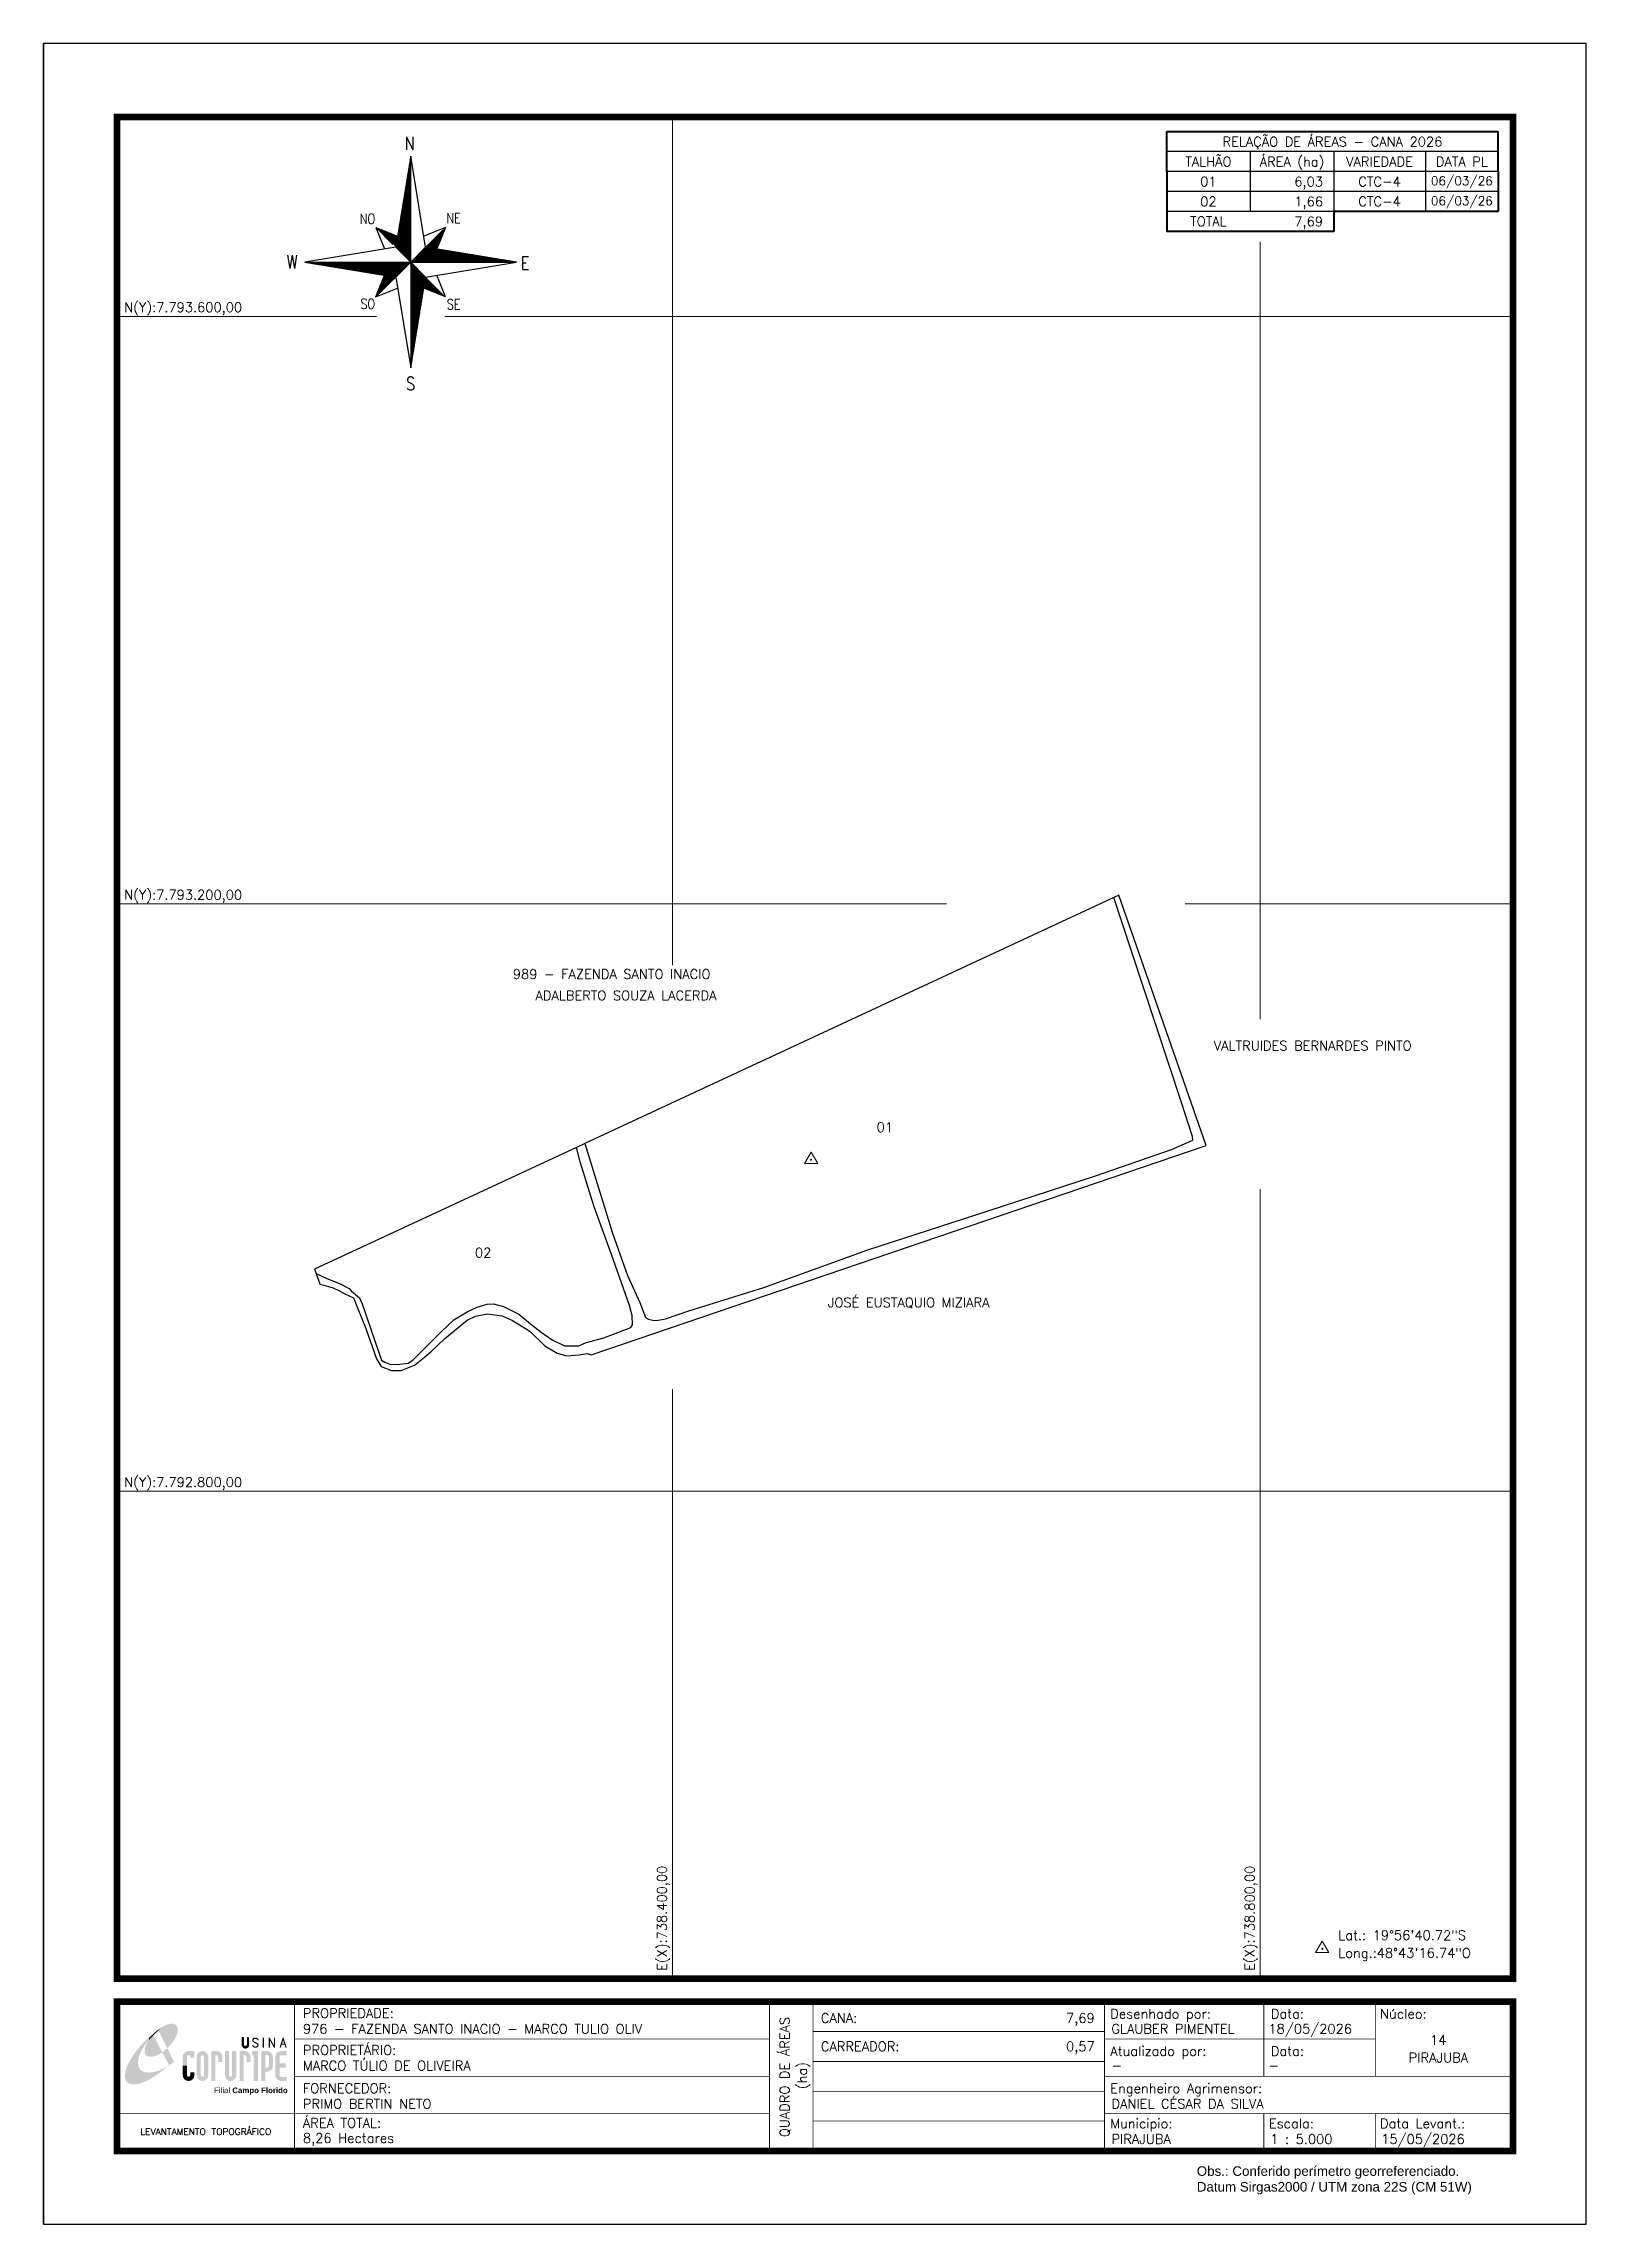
# Model space of a CAD drawing. Header units: inches. Extents: x 737972 to 739022, y 7792301 to 7793786.
import ezdxf
from ezdxf.enums import TextEntityAlignment as Align

# ---------------------------------------------------------------- set-up
doc = ezdxf.new("R2010")
doc.units = ezdxf.units.IN
doc.header["$MEASUREMENT"] = 0
doc.linetypes.add('LIN0', pattern=[0])
for name, color, linetype in [('0114000976', 1, 'Continuous'), ('0114000976001', 5, 'Continuous'), ('0114000976002', 5, 'Continuous'), ('MARGEM', 5, 'Continuous'), ('QUADRO_DE_AREAS_CANA_2026', 7, 'Continuous'), ('SETA_NORTE', 3, 'Continuous'), ('TEXTO', 7, 'Continuous'), ('TEXTO CONFRONTANTES', 7, 'Continuous')]:
    doc.layers.add(name, color=color, linetype=linetype)
doc.layers.add('0114000989', color=1, linetype='Continuous', lineweight=25)
doc.layers.add('MALHA', color=8, linetype='Continuous', lineweight=9)
doc.styles.add('ARIAL', font='arial.ttf')
doc.styles.add('marcelo', font='arial.ttf')
doc.styles.add('ROMANS', font='')
doc.styles.add('SIMPLEX', font='', dxfattribs={"height": 0.2})
doc.styles.get("Standard").update_dxf_attribs({"font": ''})
doc.styles.get('ROMANS').set_extended_font_data('romans.shx')
doc.styles.get('SIMPLEX').set_extended_font_data('simplex.shx')
doc.styles.get('Standard').set_extended_font_data('txt.shx')

# ---------------------------------------------------------------- blocks, each defined once
blk = doc.blocks.new('A$C78F83FB3')
at = {"layer": 'MARGEM'}
h = blk.add_hatch(color=20, dxfattribs=at)
edge = h.paths.add_edge_path()
edge.add_ellipse((19.49, 23.77), major_axis=(-6.68, -6.67), ratio=0.469426, start_angle=292.73277, end_angle=601.25787)
edge.add_ellipse((22.83, 22.05), major_axis=(12.64, 11.29), ratio=0.457614, start_angle=79.90686, end_angle=107.91393)
edge = h.paths.add_edge_path()
edge.add_ellipse((18.28, 18.7), major_axis=(13.95, 13.59), ratio=0.386848, start_angle=63.96117, end_angle=264.59932)
edge.add_ellipse((22.83, 22.05), major_axis=(12.64, 11.29), ratio=0.457614, start_angle=107.91393, end_angle=245.11815, ccw=False)
edge.add_ellipse((19.49, 23.77), major_axis=(-6.68, -6.67), ratio=0.469426, start_angle=241.25787, end_angle=292.73277, ccw=False)
for color, points in [(20, [(15.46, 26.12), (14.17, 24.81), (14.06, 24.24), (14.39, 23.97), (14.67, 24.54), (19.47, 29.32), (18.48, 28.66), (17.31, 27.78)]), (7, [(58.42, 24.9), (57.9, 24.9), (57.9, 21.73, -0.414214), (57.15, 20.98), (56.84, 20.98, -0.414214), (56.09, 21.73), (56.09, 24.9), (55.57, 24.9), (55.57, 21.73, 0.414214), (56.84, 20.46), (57.15, 20.46, 0.414214), (58.42, 21.73)]), (7, [(61.7, 24.9), (61.23, 24.9, 0.396318), (60.04, 23.78), (60.04, 23.72, 0.151912), (60.39, 22.97), (60.46, 22.92), (62.18, 22), (62.85, 21.83, 0.12407), (62.51, 22.42), (60.75, 23.36, -0.13192), (60.56, 23.77, -0.385578), (61.23, 24.37), (61.7, 24.37, -0.414214), (62.37, 23.7), (62.89, 23.7, 0.414214)]), (7, [(62.37, 23.7), (62.89, 23.7, 0.414214), (61.7, 24.9), (61.23, 24.9, 0.396318), (60.04, 23.78), (60.04, 23.72, 0.151912), (60.39, 22.97), (60.46, 22.92), (62.18, 22), (62.18, 22, -0.131921), (62.37, 21.59, -0.385578), (61.7, 20.98), (61.23, 20.98, -0.414214), (60.56, 21.65), (60.04, 21.65, 0.414214), (61.23, 20.46), (61.7, 20.46, 0.402546), (62.89, 21.61, 0.165292), (62.51, 22.42), (60.75, 23.36, -0.13192), (60.56, 23.77, -0.385578), (61.23, 24.37), (61.7, 24.37, -0.414214)]), (7, [(30.97, 12.46), (29.13, 12.46), (29.13, 8.21, 1), (34.29, 8.21), (34.29, 9.41), (32.45, 9.41), (32.45, 8.21, -1), (30.97, 8.21)])]:
    blk.add_hatch(color=color, dxfattribs=at).paths.add_polyline_path(points)
h = blk.add_hatch(color=7, dxfattribs=at)
h.paths.add_polyline_path([(65.24, 24.9), (64.72, 24.9), (64.72, 20.46), (65.24, 20.46)])
h.paths.add_polyline_path([(67.38, 20.46), (67.9, 20.46), (67.9, 23.74), (69.74, 20.46), (70.23, 20.46), (70.23, 24.9), (69.71, 24.9), (69.71, 21.58), (67.85, 24.9), (67.38, 24.9)])
h.paths.add_polyline_path([(72.17, 20.46), (72.72, 20.46), (73.14, 21.73), (74.49, 21.73), (74.9, 20.46), (75.45, 20.46), (74, 24.9), (73.62, 24.9)])
h.paths.add_polyline_path([(73.81, 23.8), (74.32, 22.25), (73.31, 22.25)], flags=16)
h = blk.add_hatch(color=7, dxfattribs=at)
h.paths.add_polyline_path([(31.71, 18.93, 0.414214), (29.13, 16.35), (29.13, 12.46), (30.97, 12.46), (30.97, 16.35, -0.414214), (31.71, 17.09), (32.45, 17.09), (32.45, 16.02), (34.29, 16.02), (34.29, 18.93)])
h.paths.add_polyline_path([(44.15, 17.09, -0.414214), (44.89, 16.35), (44.89, 14.1), (46.72, 14.1), (46.72, 16.17, 0.433937), (44.15, 18.93), (41.77, 18.93), (41.77, 12.46), (43.61, 12.46), (43.61, 17.09)])
h.paths.add_polyline_path([(43.61, 12.46), (41.77, 12.46), (41.77, 5.62), (43.61, 5.62)])
h.paths.add_polyline_path([(47.92, 12.46), (49.75, 12.46), (49.75, 18.93), (47.92, 18.93)])
h.paths.add_polyline_path([(52.91, 18.93), (51.08, 18.93), (51.08, 12.46), (52.91, 12.46)])
h.paths.add_polyline_path([(51.08, 8.12, -1), (49.75, 8.12), (49.75, 12.46), (47.92, 12.46), (47.92, 8.12, 1), (52.91, 8.12), (52.91, 12.46), (51.08, 12.46)])
h.paths.add_polyline_path([(54.41, 12.46), (56.25, 12.46), (56.25, 17.09), (56.79, 17.09, -0.414214), (57.53, 16.35), (57.53, 14.1), (59.36, 14.1), (59.36, 16.17, 0.433937), (56.79, 18.93), (54.41, 18.93)])
h.paths.add_polyline_path([(56.25, 12.46), (54.41, 12.46), (54.41, 5.62), (56.25, 5.62)])
h.paths.add_polyline_path([(60.73, 12.46), (62.58, 12.46), (62.58, 18.93), (60.02, 18.93), (60.02, 17.08), (60.73, 17.08)])
h.paths.add_polyline_path([(62.58, 12.46), (60.73, 12.46), (60.73, 5.62), (62.58, 5.62)])
h.paths.add_polyline_path([(64.06, 12.46), (65.82, 12.46), (65.82, 17.17), (66.66, 17.17, -0.450417), (67.48, 16.25), (67.48, 12.46), (69.24, 12.46, 0.002307), (69.24, 12.48, 0.005282), (69.23, 12.54, -0.000938), (69.23, 12.53), (69.23, 16.17, 0.433937), (66.66, 18.93), (64.06, 18.93)])
h.paths.add_polyline_path([(64.06, 5.62), (65.82, 5.62), (65.82, 9.77), (66.66, 9.77, 0.426056), (69.24, 12.46), (67.48, 12.46), (67.48, 12.45, -0.450417), (66.66, 11.53), (65.82, 11.53), (65.82, 12.46), (64.06, 12.46)])
h.paths.add_polyline_path([(70.37, 12.46), (74.87, 12.46), (74.87, 13.44), (72.21, 13.44), (72.21, 16.35, -0.414214), (72.95, 17.09), (75.38, 17.09), (75.38, 18.93), (72.95, 18.93, 0.414214), (70.37, 16.35)])
h.paths.add_polyline_path([(72.21, 11.62), (74.87, 11.62), (74.87, 12.46), (70.37, 12.46), (70.37, 8.21, 0.414214), (72.95, 5.62), (75.38, 5.62), (75.38, 7.47), (72.95, 7.47, -0.414214), (72.21, 8.21)])
h = blk.add_hatch(color=7, dxfattribs=at)
h.paths.add_polyline_path([(35.29, 16.35), (35.29, 8.21, 1), (40.46, 8.21, 0.016978), (40.45, 8.38), (40.45, 16.17, 0.433937), (37.88, 18.93), (37.87, 18.93, 0.41391)])
h.paths.add_polyline_path([(38.62, 16.35), (38.62, 8.21, -1), (37.13, 8.21), (37.13, 16.35, -1)], flags=16)
at = {"layer": 'MARGEM', "color": 7}
blk.add_lwpolyline([(58.42, 24.9), (57.9, 24.9), (57.9, 21.73, -0.414214), (57.15, 20.98), (56.84, 20.98, -0.414214), (56.09, 21.73), (56.09, 24.9), (55.57, 24.9), (55.57, 21.73, 0.414214), (56.84, 20.46), (57.15, 20.46, 0.414214), (58.42, 21.73), (58.42, 24.9)], format="xyb", close=True, dxfattribs=at)
at = {"layer": 'MARGEM', "color": 252, "insert": (43.05, 2.72), "char_height": 2.5, "attachment_point": 1, "style": 'ARIAL'}
blk.add_mtext_dynamic_manual_height_columns('Filial {\\fArial|b1|i0|c0|p34;Campo Florido}', width=33.0271, gutter_width=2.46, heights=[2.95], dxfattribs=at)
blk = doc.blocks.new('A$C309442C0')
at = {"layer": 'SETA_NORTE', "linetype": 'Continuous'}
h = blk.add_hatch(dxfattribs=at)
h.set_pattern_fill('ANSI31', color=256, scale=0.1375, angle=-90, style=0)
h.set_pattern_definition([(315, (-215853.3434, 13873.16845), (0.3086963042, 0.3086963042), [])])
h.paths.add_polyline_path([(73.5, 97.4), (74.7, 104.9), (60, 110.8)])
h = blk.add_hatch(dxfattribs=at)
h.set_pattern_fill('ANSI31', color=256, scale=0.1375, angle=180, style=0)
h.set_pattern_definition([(225, (13869.59828, 216024.21475), (0.3086963042, -0.3086963042), [])])
h.paths.add_polyline_path([(93.8, 97.4), (101.4, 96.2), (107.3, 110.8)])
h = blk.add_hatch(dxfattribs=at)
h.set_pattern_fill('ANSI31', color=256, scale=0.1375, style=0)
h.set_pattern_definition([(45, (-13702.2971, -215849.77324), (-0.3086963042, 0.3086963042), [])])
h.paths.add_polyline_path([(73.5, 77), (65.9, 78.3), (60, 63.6)])
h = blk.add_hatch(dxfattribs=at)
h.set_pattern_fill('ANSI31', color=256, scale=0.1375, angle=90, style=0)
h.set_pattern_definition([(135, (216020.6446, -13698.72693), (-0.3086963042, -0.3086963042), [])])
h.paths.add_polyline_path([(93.8, 77), (92.6, 69.5), (107.3, 63.6)])
for p, q in [((81.6, 146.8), (83.7, 148.9)), ((81.7, 147.6), (83.7, 149.5)), ((81.8, 148.3), (83.7, 150.1)), ((82, 149.1), (83.7, 150.8)), ((82.1, 149.9), (83.7, 151.4)), ((82.2, 150.6), (83.7, 152.1)), ((82.3, 151.4), (83.7, 152.7)), ((82.5, 152.2), (83.7, 153.3)), ((82.6, 152.9), (83.7, 154)), ((82.7, 153.7), (83.7, 154.6)), ((82.9, 154.4), (83.7, 155.2)), ((83, 155.2), (83.7, 155.9)), ((83.1, 156), (83.7, 156.5)), ((83.2, 156.7), (83.7, 157.2)), ((83.4, 157.5), (83.7, 157.8)), ((83.5, 158.3), (83.7, 158.4)), ((83.6, 159), (83.7, 159.1)), ((78.7, 129.3), (83.7, 134.2)), ((78.8, 130), (83.7, 134.9)), ((79, 130.8), (83.7, 135.5)), ((79.1, 131.6), (83.7, 136.1)), ((79.2, 132.3), (83.7, 136.8)), ((79.3, 133.1), (83.7, 137.4)), ((79.5, 133.8), (83.7, 138)), ((79.6, 134.6), (83.7, 138.7)), ((79.7, 135.4), (83.7, 139.3)), ((79.8, 136.1), (83.7, 140)), ((80, 136.9), (83.7, 140.6)), ((80.1, 137.7), (83.7, 141.2)), ((80.2, 138.4), (83.7, 141.9)), ((80.3, 139.2), (83.7, 142.5)), ((80.5, 139.9), (83.7, 143.1)), ((80.6, 140.7), (83.7, 143.8)), ((80.7, 141.5), (83.7, 144.4)), ((80.8, 142.2), (83.7, 145)), ((81, 143), (83.7, 145.7)), ((81.1, 143.8), (83.7, 146.3)), ((81.2, 144.5), (83.7, 147)), ((81.3, 145.3), (83.7, 147.6)), ((81.5, 146.1), (83.7, 148.2)), ((75.7, 111), (83.7, 118.9)), ((75.8, 111.7), (83.7, 119.6)), ((75.9, 112.5), (83.7, 120.2)), ((76.1, 113.3), (83.7, 120.8)), ((76.2, 114), (83.7, 121.5)), ((76.3, 114.8), (83.7, 122.1)), ((76.4, 115.5), (83.7, 122.8)), ((76.6, 116.3), (83.7, 123.4)), ((76.7, 117.1), (83.7, 124)), ((76.8, 117.8), (83.7, 124.7)), ((76.9, 118.6), (83.7, 125.3)), ((77.1, 119.4), (83.7, 125.9)), ((77.2, 120.1), (83.7, 126.6)), ((77.3, 120.9), (83.7, 127.2)), ((77.4, 121.6), (83.7, 127.8)), ((77.6, 122.4), (83.7, 128.5)), ((77.7, 123.2), (83.7, 129.1)), ((77.8, 123.9), (83.7, 129.8)), ((78, 124.7), (83.7, 130.4)), ((78.1, 125.5), (83.7, 131)), ((78.2, 126.2), (83.7, 131.7)), ((78.3, 127), (83.7, 132.3)), ((78.5, 127.7), (83.7, 132.9)), ((78.6, 128.5), (83.7, 133.6)), ((60, 110.8), (74.7, 104.9)), ((60, 110.8), (65.9, 96.2)), ((73.5, 97.3), (83.7, 107.5)), ((73.6, 98), (83.7, 108.1)), ((73.7, 98.8), (83.7, 108.7)), ((73.8, 99.5), (83.7, 109.4)), ((73.8, 97), (83.7, 106.8)), ((73.9, 100.3), (83.7, 110)), ((74.1, 101.1), (83.7, 110.6)), ((74.2, 101.8), (83.7, 111.3)), ((74.2, 96.7), (83.7, 106.2)), ((74.3, 102.6), (83.7, 111.9)), ((74.4, 103.3), (83.7, 112.6)), ((74.5, 96.4), (83.7, 105.6)), ((74.6, 104.1), (83.7, 113.2)), ((74.7, 104.9), (83.7, 113.8)), ((74.8, 105.6), (83.7, 114.5)), ((74.8, 96.1), (83.7, 104.9)), ((74.9, 106.4), (83.7, 115.1)), ((75.1, 107.2), (83.7, 115.7)), ((75.1, 95.7), (83.7, 104.3)), ((75.2, 107.9), (83.7, 116.4)), ((75.3, 108.7), (83.7, 117)), ((75.4, 109.4), (83.7, 117.7)), ((75.6, 110.2), (83.7, 118.3)), ((107.3, 110.8), (92.6, 104.9)), ((107.3, 110.8), (101.4, 96.2)), ((75.4, 95.4), (83.7, 103.6)), ((75.8, 95.1), (83.7, 103)), ((76.1, 94.8), (83.7, 102.4)), ((76.4, 94.5), (83.7, 101.7)), ((76.7, 94.2), (83.7, 101.1)), ((77, 93.8), (83.7, 100.5)), ((77.4, 93.5), (83.7, 99.8)), ((77.7, 93.2), (83.7, 99.2)), ((78, 92.9), (83.7, 98.5)), ((78.3, 92.6), (83.7, 97.9)), ((78.6, 92.2), (83.7, 97.3)), ((78.9, 91.9), (83.7, 96.6)), ((79.3, 91.6), (83.7, 96)), ((79.6, 91.3), (83.7, 95.4)), ((79.9, 91), (83.7, 94.7)), ((80.2, 90.7), (83.7, 94.1)), ((80.5, 90.3), (83.7, 93.4)), ((80.9, 90), (83.7, 92.8)), ((81.2, 89.7), (83.7, 92.2)), ((81.5, 89.4), (83.7, 91.5)), ((81.8, 89.1), (83.7, 90.9)), ((82.1, 88.7), (83.7, 90.3)), ((82.4, 88.4), (83.7, 89.6)), ((83.8, 87.2), (94, 97.4)), ((84.4, 87.2), (94.5, 97.3)), ((85.1, 87.2), (95.1, 97.2)), ((85.7, 87.2), (95.6, 97.1)), ((86.3, 87.2), (96.2, 97)), ((87, 87.2), (96.7, 96.9)), ((87.6, 87.2), (97.2, 96.9)), ((88.3, 87.2), (97.8, 96.8)), ((88.9, 87.2), (98.3, 96.7)), ((89.5, 87.2), (98.9, 96.6)), ((90.2, 87.2), (99.4, 96.5)), ((90.8, 87.2), (100, 96.4)), ((91.4, 87.2), (100.5, 96.3)), ((92.1, 87.2), (101.1, 96.2)), ((92.7, 87.2), (101.6, 96.1)), ((93.4, 87.2), (102.2, 96)), ((94, 87.2), (102.7, 96)), ((94.6, 87.2), (103.3, 95.9)), ((95.3, 87.2), (103.8, 95.8)), ((95.9, 87.2), (104.4, 95.7)), ((96.5, 87.2), (104.9, 95.6)), ((97.2, 87.2), (105.5, 95.5)), ((97.8, 87.2), (106, 95.4)), ((98.4, 87.2), (106.5, 95.3)), ((99.1, 87.2), (107.1, 95.2)), ((99.7, 87.2), (107.6, 95.1)), ((100.4, 87.2), (108.2, 95.1)), ((101, 87.2), (108.7, 95)), ((101.6, 87.2), (109.3, 94.9)), ((102.3, 87.2), (109.8, 94.8)), ((102.9, 87.2), (110.4, 94.7)), ((103.5, 87.2), (110.9, 94.6)), ((104.2, 87.2), (111.5, 94.5)), ((104.8, 87.2), (112, 94.4)), ((105.5, 87.2), (112.6, 94.3)), ((106.1, 87.2), (113.1, 94.2)), ((106.7, 87.2), (113.7, 94.1)), ((107.4, 87.2), (114.2, 94.1)), ((108, 87.2), (114.8, 94)), ((108.6, 87.2), (115.3, 93.9)), ((109.3, 87.2), (115.8, 93.8)), ((109.9, 87.2), (116.4, 93.7)), ((110.6, 87.2), (116.9, 93.6)), ((111.2, 87.2), (117.5, 93.5)), ((111.8, 87.2), (118, 93.4)), ((112.5, 87.2), (118.6, 93.3)), ((113.1, 87.2), (119.1, 93.2)), ((113.7, 87.2), (119.7, 93.2)), ((114.4, 87.2), (120.2, 93.1)), ((115, 87.2), (120.8, 93)), ((115.6, 87.2), (121.3, 92.9)), ((116.3, 87.2), (121.9, 92.8)), ((116.9, 87.2), (122.4, 92.7)), ((117.6, 87.2), (123, 92.6)), ((118.2, 87.2), (123.5, 92.5)), ((118.8, 87.2), (124, 92.4)), ((119.5, 87.2), (124.6, 92.3)), ((120.1, 87.2), (125.1, 92.3)), ((120.7, 87.2), (125.7, 92.2)), ((121.4, 87.2), (126.2, 92.1)), ((122, 87.2), (126.8, 92)), ((122.7, 87.2), (127.3, 91.9)), ((123.3, 87.2), (127.9, 91.8)), ((123.9, 87.2), (128.4, 91.7)), ((124.6, 87.2), (129, 91.6)), ((125.2, 87.2), (129.5, 91.5)), ((125.8, 87.2), (130.1, 91.4)), ((126.5, 87.2), (130.6, 91.4)), ((127.1, 87.2), (131.2, 91.3)), ((127.8, 87.2), (131.7, 91.2)), ((128.4, 87.2), (132.3, 91.1)), ((129, 87.2), (132.8, 91)), ((129.7, 87.2), (133.3, 90.9)), ((130.3, 87.2), (133.9, 90.8)), ((130.9, 87.2), (134.4, 90.7)), ((131.6, 87.2), (135, 90.6)), ((132.2, 87.2), (135.5, 90.5)), ((132.8, 87.2), (136.1, 90.5)), ((133.5, 87.2), (136.6, 90.4)), ((134.1, 87.2), (137.2, 90.3)), ((134.8, 87.2), (137.7, 90.2)), ((135.4, 87.2), (138.3, 90.1)), ((136, 87.2), (138.8, 90)), ((136.7, 87.2), (139.4, 89.9)), ((137.3, 87.2), (139.9, 89.8)), ((137.9, 87.2), (140.5, 89.7)), ((138.6, 87.2), (141, 89.6)), ((139.2, 87.2), (141.6, 89.6)), ((139.9, 87.2), (142.1, 89.5)), ((140.5, 87.2), (142.6, 89.4)), ((141.1, 87.2), (143.2, 89.3)), ((141.8, 87.2), (143.7, 89.2)), ((142.4, 87.2), (144.3, 89.1)), ((11.8, 87.2), (11.8, 87.2)), ((12.3, 87.1), (12.4, 87.2)), ((12.9, 87), (13.1, 87.2)), ((13.4, 86.9), (13.7, 87.2)), ((14, 86.8), (14.4, 87.2)), ((14.5, 86.7), (15, 87.2)), ((15.1, 86.6), (15.6, 87.2)), ((15.6, 86.6), (16.3, 87.2)), ((16.2, 86.5), (16.9, 87.2)), ((16.7, 86.4), (17.5, 87.2)), ((17.2, 86.3), (18.2, 87.2)), ((17.8, 86.2), (18.8, 87.2)), ((18.3, 86.1), (19.5, 87.2)), ((18.9, 86), (20.1, 87.2)), ((19.4, 85.9), (20.7, 87.2)), ((20, 85.8), (21.4, 87.2)), ((20.5, 85.7), (22, 87.2)), ((21.1, 85.7), (22.6, 87.2)), ((21.6, 85.6), (23.3, 87.2)), ((22.2, 85.5), (23.9, 87.2)), ((22.7, 85.4), (24.6, 87.2)), ((23.3, 85.3), (25.2, 87.2)), ((23.8, 85.2), (25.8, 87.2)), ((24.4, 85.1), (26.5, 87.2)), ((24.9, 85), (27.1, 87.2)), ((25.5, 84.9), (27.7, 87.2)), ((26, 84.8), (28.4, 87.2)), ((26.5, 84.8), (29, 87.2)), ((27.1, 84.7), (29.6, 87.2)), ((27.6, 84.6), (30.3, 87.2)), ((28.2, 84.5), (30.9, 87.2)), ((28.7, 84.4), (31.6, 87.2)), ((29.3, 84.3), (32.2, 87.2)), ((29.8, 84.2), (32.8, 87.2)), ((30.4, 84.1), (33.5, 87.2)), ((30.9, 84), (34.1, 87.2)), ((31.5, 83.9), (34.7, 87.2)), ((32, 83.9), (35.4, 87.2)), ((32.6, 83.8), (36, 87.2)), ((33.1, 83.7), (36.7, 87.2)), ((33.7, 83.6), (37.3, 87.2)), ((34.2, 83.5), (37.9, 87.2)), ((34.7, 83.4), (38.6, 87.2)), ((35.3, 83.3), (39.2, 87.2)), ((35.8, 83.2), (39.8, 87.2)), ((36.4, 83.1), (40.5, 87.2)), ((36.9, 83), (41.1, 87.2)), ((37.5, 83), (41.8, 87.2)), ((38, 82.9), (42.4, 87.2)), ((38.6, 82.8), (43, 87.2)), ((39.1, 82.7), (43.7, 87.2)), ((39.7, 82.6), (44.3, 87.2)), ((40.2, 82.5), (44.9, 87.2)), ((40.8, 82.4), (45.6, 87.2)), ((41.3, 82.3), (46.2, 87.2)), ((41.9, 82.2), (46.8, 87.2)), ((42.4, 82.1), (47.5, 87.2)), ((43, 82.1), (48.1, 87.2)), ((43.5, 82), (48.8, 87.2)), ((44, 81.9), (49.4, 87.2)), ((44.6, 81.8), (50, 87.2)), ((45.1, 81.7), (50.7, 87.2)), ((45.7, 81.6), (51.3, 87.2)), ((46.2, 81.5), (51.9, 87.2)), ((46.8, 81.4), (52.6, 87.2)), ((47.3, 81.3), (53.2, 87.2)), ((47.9, 81.2), (53.9, 87.2)), ((48.4, 81.2), (54.5, 87.2)), ((49, 81.1), (55.1, 87.2)), ((49.5, 81), (55.8, 87.2)), ((50.1, 80.9), (56.4, 87.2)), ((50.6, 80.8), (57, 87.2)), ((51.2, 80.7), (57.7, 87.2)), ((51.7, 80.6), (58.3, 87.2)), ((52.3, 80.5), (59, 87.2)), ((52.8, 80.4), (59.6, 87.2)), ((53.3, 80.3), (60.2, 87.2)), ((53.9, 80.3), (60.9, 87.2)), ((54.4, 80.2), (61.5, 87.2)), ((55, 80.1), (62.1, 87.2)), ((55.5, 80), (62.8, 87.2)), ((56.1, 79.9), (63.4, 87.2)), ((56.6, 79.8), (64, 87.2)), ((57.2, 79.7), (64.7, 87.2)), ((57.7, 79.6), (65.3, 87.2)), ((58.3, 79.5), (66, 87.2)), ((58.8, 79.4), (66.6, 87.2)), ((59.4, 79.4), (67.2, 87.2)), ((59.9, 79.3), (67.9, 87.2)), ((83.7, 87.2), (60, 63.6)), ((60, 63.6), (65.9, 78.3)), ((60.5, 79.2), (68.5, 87.2)), ((61, 79.1), (69.1, 87.2)), ((61.5, 79), (69.8, 87.2)), ((62.1, 78.9), (70.4, 87.2)), ((62.6, 78.8), (71.1, 87.2)), ((63.2, 78.7), (71.7, 87.2)), ((63.7, 78.6), (72.3, 87.2)), ((64.3, 78.5), (73, 87.2)), ((64.8, 78.4), (73.6, 87.2)), ((65.4, 78.4), (74.2, 87.2)), ((65.9, 78.3), (74.9, 87.2)), ((66.5, 78.2), (75.5, 87.2)), ((67, 78.1), (76.2, 87.2)), ((67.6, 78), (76.8, 87.2)), ((68.1, 77.9), (77.4, 87.2)), ((68.7, 77.8), (78.1, 87.2)), ((69.2, 77.7), (78.7, 87.2)), ((69.8, 77.6), (79.3, 87.2)), ((70.3, 77.5), (80, 87.2)), ((70.8, 77.5), (80.6, 87.2)), ((71.4, 77.4), (81.2, 87.2)), ((71.9, 77.3), (81.9, 87.2)), ((72.5, 77.2), (82.5, 87.2)), ((73, 77.1), (83.2, 87.2)), ((82.8, 88.1), (83.7, 89)), ((83.1, 87.8), (83.7, 88.4)), ((83.4, 87.5), (83.7, 87.7)), ((83.7, 87.1), (83.7, 87.1)), ((83.7, 86.4), (84, 86.8)), ((83.7, 85.8), (84.4, 86.5)), ((83.7, 85.2), (84.7, 86.2)), ((83.7, 84.5), (85, 85.9)), ((83.7, 83.9), (85.3, 85.6)), ((83.7, 83.3), (85.6, 85.2)), ((83.7, 82.6), (86, 84.9)), ((83.7, 82), (86.3, 84.6)), ((83.7, 81.3), (86.6, 84.3)), ((83.7, 80.7), (86.9, 84)), ((83.7, 80.1), (87.2, 83.6)), ((83.7, 79.4), (87.5, 83.3)), ((83.7, 78.8), (87.9, 83)), ((83.7, 78.2), (88.2, 82.7)), ((83.7, 77.5), (88.5, 82.4)), ((83.7, 76.9), (88.8, 82.1)), ((83.7, 76.2), (89.1, 81.7)), ((83.7, 75.6), (89.5, 81.4)), ((83.7, 75), (89.8, 81.1)), ((83.7, 74.3), (90.1, 80.8)), ((83.7, 73.7), (90.4, 80.5)), ((83.7, 73.1), (90.7, 80.1)), ((83.7, 72.4), (91, 79.8)), ((83.7, 71.8), (91.4, 79.5)), ((83.7, 71.2), (91.7, 79.2)), ((83.7, 70.5), (92, 78.9)), ((83.7, 69.9), (92.3, 78.5)), ((83.7, 69.2), (92.6, 78.2)), ((83.7, 68.6), (93, 77.9)), ((83.7, 68), (93.3, 77.6)), ((83.7, 67.3), (93.6, 77.3)), ((83.7, 66.7), (93.8, 76.9)), ((83.7, 66.1), (93.7, 76.1)), ((83.7, 65.4), (93.6, 75.3)), ((83.7, 64.8), (93.4, 74.6)), ((107.3, 63.6), (101.4, 78.3)), ((143, 87.2), (144.8, 89)), ((143.7, 87.2), (145.4, 88.9)), ((144.3, 87.2), (145.9, 88.8)), ((144.9, 87.2), (146.5, 88.7)), ((145.6, 87.2), (147, 88.7)), ((146.2, 87.2), (147.6, 88.6)), ((146.9, 87.2), (148.1, 88.5)), ((147.5, 87.2), (148.7, 88.4)), ((148.1, 87.2), (149.2, 88.3)), ((148.8, 87.2), (149.8, 88.2)), ((149.4, 87.2), (150.3, 88.1)), ((150, 87.2), (150.8, 88)), ((150.7, 87.2), (151.4, 87.9)), ((151.3, 87.2), (151.9, 87.8)), ((152, 87.2), (152.5, 87.8)), ((152.6, 87.2), (153, 87.7)), ((153.2, 87.2), (153.6, 87.6)), ((153.9, 87.2), (154.1, 87.5)), ((154.5, 87.2), (154.7, 87.4)), ((155.1, 87.2), (155.2, 87.3)), ((60, 63.6), (74.7, 69.5)), ((83.7, 64.1), (93.3, 73.8)), ((83.7, 63.5), (93.2, 73)), ((83.7, 62.9), (93.1, 72.3)), ((83.7, 62.2), (92.9, 71.5)), ((83.7, 61.6), (92.8, 70.8)), ((83.7, 61), (92.7, 70)), ((83.7, 60.3), (92.6, 69.2)), ((83.7, 59.7), (92.4, 68.5)), ((83.7, 59), (92.3, 67.7)), ((83.7, 58.4), (92.2, 66.9)), ((83.7, 57.8), (92.1, 66.2)), ((83.7, 57.1), (91.9, 65.4)), ((83.7, 56.5), (91.8, 64.7)), ((83.7, 55.9), (91.7, 63.9)), ((83.7, 55.2), (91.6, 63.1)), ((83.7, 54.6), (91.4, 62.4)), ((83.7, 54), (91.3, 61.6)), ((83.7, 53.3), (91.2, 60.8)), ((83.7, 52.7), (91.1, 60.1)), ((107.3, 63.6), (92.6, 69.5)), ((83.7, 52), (90.9, 59.3)), ((83.7, 51.4), (90.8, 58.6)), ((83.7, 50.8), (90.7, 57.8)), ((83.7, 50.1), (90.5, 57)), ((83.7, 49.5), (90.4, 56.3)), ((83.7, 48.9), (90.3, 55.5)), ((83.7, 48.2), (90.2, 54.7)), ((83.7, 47.6), (90, 54)), ((83.7, 46.9), (89.9, 53.2)), ((83.7, 46.3), (89.8, 52.5)), ((83.7, 45.7), (89.7, 51.7)), ((83.7, 45), (89.5, 50.9)), ((83.7, 44.4), (89.4, 50.2)), ((83.7, 43.8), (89.3, 49.4)), ((83.7, 43.1), (89.2, 48.6)), ((83.7, 42.5), (89, 47.9)), ((83.7, 41.8), (88.9, 47.1)), ((83.7, 41.2), (88.8, 46.3)), ((83.7, 40.6), (88.7, 45.6)), ((83.7, 39.9), (88.5, 44.8)), ((83.7, 39.3), (88.4, 44.1)), ((83.7, 38.7), (88.3, 43.3)), ((83.7, 38), (88.2, 42.5)), ((83.7, 37.4), (88, 41.8)), ((83.7, 36.8), (87.9, 41)), ((83.7, 36.1), (87.8, 40.2)), ((83.7, 35.5), (87.7, 39.5)), ((83.7, 34.8), (87.5, 38.7)), ((83.7, 34.2), (87.4, 38)), ((83.7, 33.6), (87.3, 37.2)), ((83.7, 32.9), (87.2, 36.4)), ((83.7, 32.3), (87, 35.7)), ((83.7, 31.7), (86.9, 34.9)), ((83.7, 31), (86.8, 34.1)), ((83.7, 30.4), (86.7, 33.4)), ((83.7, 29.7), (86.5, 32.6)), ((83.7, 29.1), (86.4, 31.9)), ((83.7, 28.5), (86.3, 31.1)), ((83.7, 27.8), (86.2, 30.3)), ((83.7, 27.2), (86, 29.6)), ((83.7, 26.6), (85.9, 28.8)), ((83.7, 25.9), (85.8, 28)), ((83.7, 25.3), (85.6, 27.3)), ((83.7, 24.6), (85.5, 26.5)), ((83.7, 24), (85.4, 25.8)), ((83.7, 23.4), (85.3, 25)), ((83.7, 22.7), (85.1, 24.2)), ((83.7, 22.1), (85, 23.5)), ((83.7, 21.5), (84.9, 22.7)), ((83.7, 20.8), (84.8, 21.9)), ((83.7, 20.2), (84.6, 21.2)), ((83.7, 19.6), (84.5, 20.4)), ((83.7, 18.9), (84.4, 19.7)), ((83.7, 18.3), (84.3, 18.9)), ((83.7, 17.6), (84.1, 18.1)), ((83.7, 17), (84, 17.4)), ((83.7, 16.4), (83.9, 16.6)), ((83.7, 15.7), (83.8, 15.8))]:
    blk.add_line(p, q, dxfattribs=at)
blk.add_lwpolyline([(93.8, 77), (155.7, 87.2), (93.8, 97.4), (83.7, 159.3), (73.5, 97.4), (11.6, 87.2), (73.5, 77), (83.7, 15.1)], close=True, dxfattribs=at)
for points in [[(83.7, 87.2), (83.7, 159.3)], [(83.7, 87.2), (73.5, 97.4)], [(83.7, 87.2), (93.8, 97.4)], [(11.6, 87.2), (155.7, 87.2)], [(83.7, 87.2), (73.5, 77)], [(83.7, 87.2), (93.8, 77)], [(83.7, 87.2), (83.7, 15.1)]]:
    blk.add_lwpolyline(points, dxfattribs=at)
at = {"layer": 'SETA_NORTE', "color": 0, "lineweight": 30, "style": 'ROMANS', "width": 0.8}
for s, height, p in [('N ', 8.94, (79.5, 163.6)), ('NO', 6.88, (49.1, 113.2)), ('NE', 6.87, (108, 113.7)), ('W', 8.94, (-0.7, 82.9)), ('E', 8.94, (158.6, 82.1)), ('SO', 6.88, (49.5, 55.3)), ('SE', 6.87, (108.3, 55)), ('S', 8.94, (80.6, 0))]:
    blk.add_text(s, height=height, dxfattribs=at).set_placement(p)

msp = doc.modelspace()

# ---------------------------------------------------------------- linework, layer by layer
at = {"layer": '0114000976'}
msp.add_lwpolyline([(738182.9, 7792931.6), (738191.2, 7792910.9), (738198.6, 7792890.1), (738201.6, 7792884.9), (738208.6, 7792882.1), (738215.2, 7792882.2), (738224.4, 7792885.9), (738231.2, 7792891.3), (738235.5, 7792895), (738245, 7792904), (738260.3, 7792916.5), (738265.9, 7792919.1), (738274.1, 7792920.9), (738284, 7792919.5), (738291.1, 7792916.3), (738302.9, 7792908.9), (738313.1, 7792898.9), (738321.5, 7792894), (738328, 7792892.3), (738336.5, 7792892.9), (738341.9, 7792893.7), (738344.5, 7792892.8), (738763.2, 7793035.5), (738703.8, 7793205.8), (738700.3, 7793204.2), (738340.2, 7793036.7), (738334.7, 7793034.1), (738156.4, 7792951.2), (738157.5, 7792948.2), (738160, 7792941)], dxfattribs=at)
at = {"layer": '0114000976001', "linetype": 'Continuous'}
msp.add_lwpolyline([(738340.2, 7793036.7), (738359.2, 7792975.7), (738369.3, 7792947), (738377.8, 7792928.5), (738381.5, 7792918.4), (738383.6, 7792917.1), (738387.4, 7792916.3), (738390.3, 7792916.5), (738395.2, 7792917.3), (738411, 7792922.8), (738462.1, 7792938.8), (738533, 7792964.4), (738614.7, 7792990.9), (738687.9, 7793014.7), (738739.6, 7793032.6), (738754.2, 7793039), (738753.9, 7793041.5), (738746.3, 7793064.6), (738712.4, 7793167.8), (738700.3, 7793204.2)], close=True, dxfattribs=at)
at = {"layer": '0114000976002', "linetype": 'Continuous'}
msp.add_lwpolyline([(738157.5, 7792948.2), (738164.7, 7792944.9), (738173.3, 7792941.5), (738179.9, 7792938), (738181.5, 7792936.2), (738186.9, 7792931.6), (738188.8, 7792927.6), (738194.6, 7792910.3), (738200, 7792894.4), (738201.8, 7792889.3), (738204.2, 7792887.8), (738207.6, 7792886.5), (738212.5, 7792886.4), (738220.1, 7792887.3), (738223.2, 7792889.2), (738242.4, 7792908.6), (738251.2, 7792916.7), (738260.1, 7792922.2), (738267, 7792925.4), (738273.8, 7792927.3), (738278.2, 7792927.6), (738284.9, 7792925.8), (738295.3, 7792920.6), (738303.2, 7792914.1), (738310.6, 7792908.4), (738318.1, 7792903.1), (738326.4, 7792899), (738336.3, 7792899.1), (738341.3, 7792901.2), (738353.2, 7792904.4), (738371.7, 7792911.4), (738372.8, 7792913.2), (738372.6, 7792919.6), (738370.7, 7792926.4), (738358.4, 7792961.1), (738346.6, 7792993.7), (738337.2, 7793024.2), (738334.7, 7793034.1), (738156.4, 7792951.2)], close=True, dxfattribs=at)
at = {"layer": '0114000989', "color": 1, "linetype": 'Continuous'}
msp.add_lwpolyline([(738160, 7792941), (738162.7, 7792940.3), (738169, 7792938.5), (738172.9, 7792936.6), (738176.9, 7792934.5), (738176.9, 7792934.5), (738182.9, 7792931.6)], dxfattribs=at)
at = {"layer": 'MALHA', "linetype": 'Continuous'}
for p, q in [((738400, 7793158.2), (738400, 7793735.8)), ((738800, 7793121.4), (738800, 7793650.7)), ((738021.9, 7793600), (738198.4, 7793600)), ((738245, 7793600), (738971.9, 7793600)), ((738021.9, 7793200), (738586.4, 7793200)), ((738748.8, 7793200), (738971.9, 7793200)), ((738800, 7792468), (738800, 7793005.8)), ((738400, 7792468), (738400, 7792869.5)), ((738021.9, 7792800), (738971.9, 7792800))]:
    msp.add_line(p, q, dxfattribs=at)
at = {"layer": 'MARGEM', "color": 174, "linetype": 'LIN0'}
msp.add_line((737971.9, 7792300.8), (737971.9, 7793785.8), dxfattribs=at)
at = {"layer": 'MARGEM', "color": 174, "linetype": 'LIN0', "flags": 128}
msp.add_lwpolyline([(739021.9, 7792300.8), (739021.9, 7793785.8), (737971.9, 7793785.8), (737971.9, 7792300.8)], close=True, dxfattribs=at)
at = {"layer": 'MARGEM', "color": 174, "linetype": 'LIN0', "const_width": 4.54, "flags": 128}
for points in [[(738971.9, 7792468), (738971.9, 7793735.8), (738021.9, 7793735.8), (738021.9, 7792468)], [(738021.9, 7792452.4), (738971.9, 7792452.4), (738971.9, 7792350.8), (738021.9, 7792350.8)]]:
    msp.add_lwpolyline(points, close=True, dxfattribs=at)
at = {"layer": 'MARGEM', "color": 174, "linetype": 'LIN0', "flags": 128}
for points, const_width in [([(738142.7, 7792452.4), (738142.7, 7792350.8)], 0.505), ([(738142.7, 7792452.4), (738142.7, 7792351.7)], 0.5), ([(738466, 7792452.4), (738466, 7792352)], 0.505), ([(738495.6, 7792452.4), (738495.6, 7792352)], 0.505), ([(738694, 7792452.4), (738694, 7792352)], 0.505), ([(738802.4, 7792401.6), (738802.4, 7792452.4)], 0.505), ([(738878.3, 7792401.6), (738878.3, 7792452.4)], 0.505), ([(738142.7, 7792427), (738466, 7792427)], 0.505), ([(738495.6, 7792432.1), (738694, 7792432.1)], 0.505), ([(738694, 7792427), (738878.3, 7792427)], 0.505), ([(738495.6, 7792411.7), (738694, 7792411.7)], 0.505), ([(738142.7, 7792401.6), (738466, 7792401.6)], 0.505), ([(738495.6, 7792391.4), (738694, 7792391.4)], 0.505), ([(738694, 7792401.6), (738972, 7792401.6)], 0.505), ([(738021.9, 7792376.2), (738466, 7792376.2)], 0.505), ([(738694, 7792376.2), (738972, 7792376.2)], 0.505), ([(738802.4, 7792376.2), (738802.4, 7792351)], 0.505), ([(738878.3, 7792376.2), (738878.3, 7792351)], 0.505), ([(738495.6, 7792371.1), (738694, 7792371.1)], 0.505)]:
    msp.add_lwpolyline(points, dxfattribs=dict(at, const_width=const_width))
at = {"layer": 'QUADRO_DE_AREAS_CANA_2026', "color": 174, "linetype": 'ByBlock', "lineweight": 40}
for p, q in [((738736.3, 7793698.6), (738736.3, 7793725.8)), ((738736.3, 7793725.8), (738961.9, 7793725.8)), ((738961.9, 7793698.6), (738961.9, 7793725.8)), ((738736.3, 7793698.6), (738736.3, 7793657.9)), ((738961.9, 7793698.6), (738961.9, 7793671.5)), ((738850.1, 7793671.5), (738850.1, 7793657.9)), ((738961.9, 7793671.5), (738850.1, 7793671.5)), ((738850.1, 7793657.9), (738736.3, 7793657.9))]:
    msp.add_line(p, q, dxfattribs=at)
at = {"layer": 'QUADRO_DE_AREAS_CANA_2026', "linetype": 'Continuous'}
for p, q in [((738961.9, 7793712.2), (738736.3, 7793712.2)), ((738793.2, 7793712.2), (738793.2, 7793671.5)), ((738850.1, 7793712.2), (738850.1, 7793671.5)), ((738912.4, 7793712.2), (738912.4, 7793671.5)), ((738961.9, 7793698.6), (738736.3, 7793698.6)), ((738961.9, 7793685), (738736.3, 7793685)), ((738850.1, 7793671.5), (738736.3, 7793671.5))]:
    msp.add_line(p, q, dxfattribs=at)
at = {"layer": 'TEXTO', "color": 7, "lineweight": 9, "flags": 128}
for points in [[(738489.8, 7793023.1), (738498.8, 7793023.1), (738494.3, 7793031)], [(738837.7, 7792485.8), (738846.7, 7792485.8), (738842.2, 7792493.6)]]:
    msp.add_lwpolyline(points, close=True, dxfattribs=at)
at = {"layer": 'TEXTO', "color": 7, "lineweight": 9, "const_width": 0.706, "flags": 128}
for points in [[(738493.9, 7793025.7, -1), (738494.6, 7793025.7, -1)], [(738841.9, 7792488.4, -1), (738842.6, 7792488.4, -1)]]:
    msp.add_lwpolyline(points, format="xyb", close=True, dxfattribs=at)

# ---------------------------------------------------------------- block references
at = {"layer": 'MARGEM', "linetype": 'ByBlock', "xscale": 1.529002714846904, "yscale": 1.529002714846904, "zscale": 1.529002714846904}
msp.add_blockref('A$C78F83FB3', (738022.1, 7792389.8), dxfattribs=at)
at = {"layer": 'SETA_NORTE', "color": 0, "linetype": 'ByBlock'}
msp.add_blockref('A$C309442C0', (738138.1, 7793549.8), dxfattribs=at)

# ---------------------------------------------------------------- texts
at = {"layer": 'MALHA'}
for s, p in [('N(Y):7.793.600,00', (738026.8, 7793601)), ('N(Y):7.793.200,00', (738026.8, 7793201)), ('N(Y):7.792.800,00', (738026.8, 7792801))]:
    msp.add_text(s, height=6.5, dxfattribs=at).set_placement(p, align=Align.BOTTOM_LEFT)
for s, p in [('E(X):738.400,00', (738398, 7792473.4)), ('E(X):738.800,00', (738798, 7792473.4))]:
    msp.add_text(s, height=6.5, rotation=90, dxfattribs=at).set_placement(p, align=Align.BOTTOM_LEFT)
at = {"layer": 'MARGEM', "color": 7, "linetype": 'Continuous', "style": 'SIMPLEX'}
for s, p in [('989 - FAZENDA SANTO INACIO', (738291.3, 7793155.4)), ('976 - FAZENDA SANTO INACIO - MARCO TULIO OLIV', (738148.4, 7792437.2)), ('CANA:', (738500.9, 7792444.5)), ('GLAUBER PIMENTEL', (738698.7, 7792437.2)), ('18/05/2026', (738805.6, 7792437.2)), ('CARREADOR:', (738500.9, 7792425.2)), ('MARCO TÚLIO DE OLIVEIRA', (738148.4, 7792412.1)), ('-', (738698.7, 7792412.1)), ('-', (738805.6, 7792412.1)), ('PRIMO BERTIN NETO', (738148.4, 7792386.1)), ('DANIEL CÉSAR DA SILVA', (738698.7, 7792386.1)), ('8,26 Hectares', (738148.4, 7792362.8)), ('PIRAJUBA', (738698.7, 7792362.1)), ('1 : 5.000', (738806.8, 7792362.1)), ('15/05/2026', (738882.3, 7792362.1))]:
    msp.add_text(s, height=6.5, dxfattribs=at).set_placement(p, align=Align.TOP_LEFT)
at = {"layer": 'MARGEM', "color": 7, "linetype": 'Continuous', "lineweight": 9}
for s, style, p in [('PROPRIEDADE:', 'SIMPLEX', (738148.4, 7792447.8)), ('Desenhado por:', 'SIMPLEX', (738697.9, 7792447.4)), ('Data:', 'SIMPLEX', (738807.2, 7792447.4)), ('Núcleo:', 'SIMPLEX', (738881.5, 7792447.4)), ('PROPRIETÁRIO:', 'SIMPLEX', (738148.4, 7792422.7)), ('Atualizado por:', 'SIMPLEX', (738697.9, 7792422)), ('Data:', 'SIMPLEX', (738807.2, 7792422)), ('FORNECEDOR:', 'SIMPLEX', (738148.4, 7792396.7)), ('Engenheiro Agrimensor:', 'SIMPLEX', (738697.9, 7792396.7)), ('ÁREA TOTAL:', 'SIMPLEX', (738148.4, 7792373.1)), ('Municipio:', 'SIMPLEX', (738697.9, 7792372.7)), ('Escala:', 'SIMPLEX', (738805.9, 7792372.7)), ('Data Levant.:', 'SIMPLEX', (738881.5, 7792372.7)), ('Obs.: Conferido perímetro georreferenciado.', 'marcelo', (738756.8, 7792340.3)), ('Datum Sirgas2000 / UTM zona 22S (CM 51W)', 'marcelo', (738756.8, 7792329.6))]:
    msp.add_text(s, height=6.5, dxfattribs=dict(at, style=style)).set_placement(p, align=Align.TOP_LEFT)
at = {"layer": 'MARGEM', "color": 7, "linetype": 'Continuous', "style": 'SIMPLEX'}
for s, p in [('QUADRO DE ÁREAS', (738476.3, 7792401.1)), ('(ha)', (738488.2, 7792402.1))]:
    msp.add_text(s, height=6.5, rotation=90, dxfattribs=at).set_placement(p, align=Align.MIDDLE_CENTER)
for s, p in [('7,69', (738687.3, 7792444.5)), ('0,57', (738687.3, 7792425.2))]:
    msp.add_text(s, height=6.5, dxfattribs=at).set_placement(p, align=Align.TOP_RIGHT)
for s, p in [('14', (738921.2, 7792426.3)), ('PIRAJUBA', (738921.2, 7792414.3))]:
    msp.add_text(s, height=6.5, dxfattribs=at).set_placement(p, align=Align.MIDDLE_CENTER)
at = {"layer": 'MARGEM', "color": 7, "linetype": 'ByBlock'}
msp.add_text('LEVANTAMENTO TOPOGRÁFICO', height=4.5, dxfattribs=at).set_placement((738082.3, 7792363.9), align=Align.MIDDLE_CENTER)
at = {"layer": 'QUADRO_DE_AREAS_CANA_2026', "linetype": 'Continuous', "style": 'SIMPLEX'}
for s, height, p in [('RELAÇÃO DE ÁREAS - CANA 2026', 6.5, (738849.1, 7793719)), ('ÁREA (ha)', 6.5, (738821.6, 7793705.4)), ('TALHÃO', 6.5, (738764.7, 7793705.4)), ('VARIEDADE', 6.5, (738881.2, 7793705.4)), ('06/03/26', 6, (738937.2, 7793692.3)), ('DATA PL', 6.5, (738937.2, 7793705.4)), ('01', 6.5, (738764.7, 7793691.8)), ('02', 6.5, (738764.7, 7793678.3)), ('CTC-4', 6.5, (738881.2, 7793691.8)), ('CTC-4', 6.5, (738881.2, 7793678.3)), ('06/03/26', 6, (738937.2, 7793678.7)), ('TOTAL', 6.5, (738764.7, 7793664.7))]:
    msp.add_text(s, height=height, dxfattribs=at).set_placement(p, align=Align.MIDDLE_CENTER)
for s, p in [('6,03', (738842.7, 7793688.5)), ('1,66', (738842.7, 7793675)), ('7,69', (738842.7, 7793661.4))]:
    msp.add_text(s, height=6.5, dxfattribs=at).set_placement(p, align=Align.RIGHT)
at = {"layer": 'TEXTO', "linetype": 'Continuous', "style": 'SIMPLEX'}
for s, p in [('01', (738538.9, 7793044.6)), ('02', (738265.5, 7792959.2))]:
    msp.add_text(s, height=6.5, dxfattribs=at).set_placement(p)
at = {"layer": 'TEXTO', "linetype": 'ByBlock', "style": 'SIMPLEX'}
for s, p in [('Lat.: 19°56\'40.72"S', (738853.1, 7792494.4, 328.4)), ('Long.:48°43\'16.74"O', (738853.1, 7792482.3, 328.4))]:
    msp.add_text(s, height=6.5, dxfattribs=at).set_placement(p)
at = {"layer": 'TEXTO CONFRONTANTES', "linetype": 'Continuous', "char_height": 6.5, "attachment_point": 5, "style": 'SIMPLEX'}
for s, insert, width in [('ADALBERTO SOUZA LACERDA', (738368.3, 7793137.6, -460.2), 150.765), ('VALTRUIDES BERNARDES PINTO', (738835.7, 7793103.4, -460.2), 195.916), ('JOSÉ EUSTAQUIO MIZIARA', (738560.7, 7792928.2, -460.2), 195.916)]:
    msp.add_mtext(s, dxfattribs=dict(at, insert=insert, width=width))

doc.saveas('drawing.dxf')
